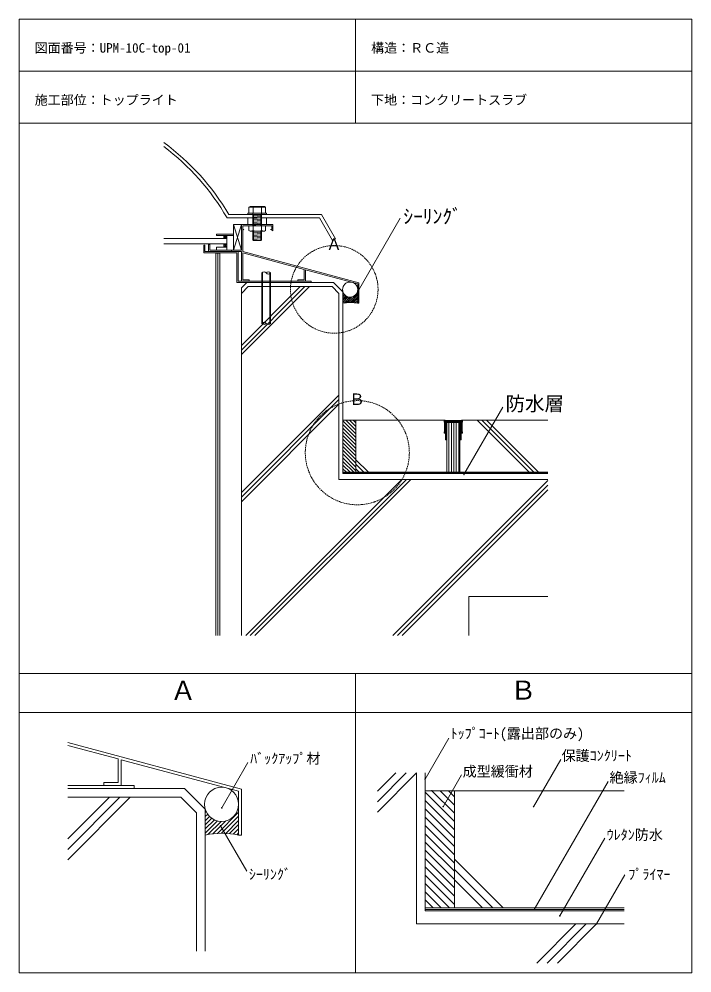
# Model space of a CAD drawing. Units: millimetres, scale not verified. Extents: x -517 to 518, y -673 to 792.
import ezdxf
from ezdxf.enums import TextEntityAlignment as Align

# ---------------------------------------------------------------- set-up
doc = ezdxf.new("R2010")
doc.units = ezdxf.units.MM
doc.header["$PDMODE"] = 32
doc.header["$PDSIZE"] = 0.8
doc.linetypes.add('DASHED2', pattern=[3, 2, -1])
doc.layers.add('0-0', color=7, linetype='Continuous', lineweight=13)
doc.styles.add('ＭＳ ゴシック', font='')
doc.styles.get('ＭＳ ゴシック').set_extended_font_data('MS Gothic')

msp = doc.modelspace()

# ---------------------------------------------------------------- linework, layer by layer
at = {"layer": '0-0'}
for p, q in [((-516.864, 792.357), (-516.864, -673.469)), ((-516.864, 792.357), (517.853, 792.357)), ((0.494, 792.357), (0.494, 632.357)), ((517.853, 792.357), (517.853, -673.469)), ((-516.864, 712.357), (517.853, 712.357)), ((-516.864, 632.357), (517.853, 632.357)), ((-197.018, 486.873), (-54.786, 486.873)), ((-194.152, 491.873), (-51.9, 491.873)), ((-164.985, 486.873), (-164.985, 476.873)), ((-136.385, 486.873), (-136.385, 476.873)), ((-54.786, 486.873), (-34.786, 452.232)), ((-51.9, 491.873), (-30.456, 454.732)), ((-3.978, 359.448), (69.198, 486.192)), ((-186.985, 476.873), (-174.985, 476.873)), ((-174.985, 476.873), (-186.985, 436.997)), ((-174.985, 476.873), (-126.385, 476.873)), ((-174.985, 476.873), (-174.985, 436.997)), ((-172.985, 474.873), (-172.985, 468.873)), ((-172.985, 474.873), (-128.385, 474.873)), ((-128.385, 474.873), (-128.385, 468.873)), ((-126.385, 476.873), (-126.385, 466.873)), ((-197.22, 454.997), (-294.295, 454.997)), ((-186.985, 461.916), (-213.22, 461.916)), ((-213.22, 461.916), (-213.22, 459.916)), ((-200.22, 459.916), (-213.22, 459.916)), ((-202.22, 459.916), (-202.22, 454.997)), ((-202.22, 459.916), (-197.22, 454.997)), ((-202.22, 454.997), (-197.22, 459.916)), ((-186.985, 459.916), (-200.22, 459.916)), ((-197.22, 454.997), (-197.22, 459.916)), ((-197.22, 446.997), (-197.22, 454.997)), ((-186.985, 461.916), (-186.985, 459.916)), ((-186.985, 459.916), (-186.985, 436.997)), ((-172.985, 467.873), (-170.985, 468.873)), ((-170.985, 468.873), (-172.985, 468.873)), ((-172.985, 467.873), (-172.985, 434.997)), ((-130.385, 468.873), (-128.385, 468.873)), ((-126.385, 466.873), (-130.385, 468.873)), ((-34.786, 452.232), (-30.456, 454.732)), ((-197.22, 446.997), (-294.295, 446.997)), ((-232.98, 432.997), (-232.98, 444.997)), ((-230.98, 444.997), (-232.98, 444.997)), ((-230.98, 434.997), (-230.98, 444.997)), ((-223.454, 445.997), (-225.454, 445.997)), ((-225.454, 434.997), (-225.454, 445.997)), ((-223.454, 436.997), (-223.454, 445.997)), ((-202.22, 446.997), (-197.22, 441.997)), ((-197.22, 446.997), (-202.22, 441.997)), ((-202.22, 446.997), (-202.22, 441.997)), ((-197.22, 446.997), (-197.22, 436.997)), ((-181.985, 432.997), (-232.98, 432.997)), ((-179.985, 434.997), (-230.98, 434.997)), ((-225.454, 434.997), (-174.985, 434.997)), ((-174.985, 436.997), (-223.454, 436.997)), ((-189.985, 436.997), (-189.985, 434.997)), ((-181.985, 432.997), (-181.985, 387.463)), ((-179.985, 434.997), (-179.985, 389.463)), ((-174.985, 434.997), (-174.985, 389.463)), ((-172.985, 432.927), (-172.985, 391.463)), ((-76.402, 407.047), (-76.402, 389.463)), ((-67.514, 387.463), (-181.985, 387.463)), ((-179.985, 389.463), (-67.514, 389.463)), ((-164.379, 381.463), (-174.985, 370.857)), ((-174.985, 276.716), (-70.238, 381.463)), ((-174.985, 283.787), (-77.309, 381.463)), ((-174.985, 290.858), (-84.38, 381.463)), ((-162.985, 391.463), (-172.985, 391.463)), ((-164.379, 381.463), (-35.592, 381.463)), ((-88.402, 391.463), (-88.402, 389.463)), ((-78.402, 391.463), (-88.402, 391.463)), ((-88.402, 389.463), (-76.402, 389.463)), ((-67.514, 389.463), (-67.514, 387.463)), ((-35.592, 381.463), (-24.985, 370.857)), ((-174.985, 370.857), (-174.985, -155.021)), ((-24.985, 370.857), (-24.985, 84.979)), ((3.829, 355.55), (5.829, 355.55)), ((-174.985, 64.584), (-24.985, 214.584)), ((-174.985, 57.513), (-24.985, 207.513)), ((-174.985, 50.442), (-24.985, 200.442)), ((167.262, 92.479), (227.02, 195.983)), ((137.006, 175.979), (-18.985, 175.979)), ((165.006, 175.979), (296.153, 175.979)), ((187.732, 175.979), (267.732, 95.979)), ((194.803, 175.979), (274.803, 95.979)), ((201.874, 175.979), (281.874, 95.979)), ((1.015, 115.209), (20.245, 95.979)), ((1.015, 108.138), (13.174, 95.979)), ((-18.985, 95.979), (296.153, 95.979)), ((1.015, 101.067), (6.102, 95.979)), ((-168.316, -155.021), (71.684, 84.979)), ((-161.245, -155.021), (78.755, 84.979)), ((-154.174, -155.021), (85.826, 84.979)), ((-24.985, 84.979), (296.153, 84.979)), ((57.958, -155.021), (296.153, 83.175)), ((65.029, -155.021), (296.153, 76.103)), ((72.1, -155.021), (296.153, 69.032)), ((175.015, -95.021), (296.153, -95.021)), ((175.015, -95.021), (175.015, -155.021)), ((-516.864, -213.469), (517.853, -213.469)), ((0.494, -673.469), (0.494, -213.469)), ((-516.864, -273.469), (517.853, -273.469)), ((-441.858, -319.246), (-174.704, -390.829)), ((107.583, -375.615), (143.891, -312.727)), ((-441.858, -323.904), (-364.223, -344.707)), ((-364.223, -344.707), (-364.223, -380.976)), ((-359.723, -345.912), (-179.204, -394.282)), ((-359.723, -345.912), (-359.723, -385.476)), ((-205.151, -419.881), (-164.973, -350.292)), ((274.301, -418.085), (316.2, -345.513)), ((34.083, -426.22), (94.083, -366.22)), ((34.083, -410.31), (78.173, -366.22)), ((34.083, -394.4), (62.263, -366.22)), ((135.319, -418.085), (163.753, -368.834)), ((275.484, -575.769), (388.953, -379.235)), ((-441.858, -385.476), (-339.726, -385.476)), ((-386.723, -385.476), (-359.723, -385.476)), ((-339.726, -385.476), (-339.726, -389.976)), ((-179.204, -394.282), (-179.204, -461.782)), ((-174.704, -390.829), (-174.704, -461.782)), ((413.598, -393.519), (107.583, -393.519)), ((-441.858, -403.476), (-267.901, -403.476)), ((-441.858, -467.66), (-377.674, -403.476)), ((-441.858, -483.57), (-361.764, -403.476)), ((-441.858, -499.48), (-345.854, -403.476)), ((-267.901, -403.476), (-244.036, -427.341)), ((-244.036, -427.341), (-244.036, -640.177)), ((-206.973, -447.377), (-166.592, -517.319)), ((-179.204, -461.782), (-174.704, -461.782)), ((314.704, -585.879), (383.747, -466.293)), ((152.583, -498.431), (227.67, -573.519)), ((152.583, -514.341), (211.76, -573.519)), ((371.151, -598.269), (414.644, -522.937)), ((152.583, -530.251), (195.85, -573.519)), ((107.583, -573.519), (413.598, -573.519)), ((279.331, -658.269), (339.331, -598.269)), ((295.241, -658.269), (355.241, -598.269)), ((311.151, -658.269), (371.151, -598.269)), ((-516.864, -673.469), (517.853, -673.469))]:
    msp.add_line(p, q, dxfattribs=at)
at = {"layer": '0-0', "color": 1}
for p, q in [((-161.735, 504.353), (-163.445, 503.366)), ((-137.926, 503.366), (-163.445, 503.366)), ((-163.445, 503.366), (-163.445, 493.953)), ((-157.065, 503.366), (-161.735, 504.353)), ((-139.635, 504.353), (-161.735, 504.353)), ((-157.065, 503.366), (-157.065, 493.953)), ((-139.635, 504.353), (-144.306, 503.366)), ((-144.306, 493.953), (-144.306, 503.366)), ((-137.926, 503.366), (-139.635, 504.353)), ((-137.926, 493.953), (-137.926, 503.366)), ((-164.985, 493.953), (-164.985, 491.873)), ((-164.985, 493.953), (-136.385, 493.953)), ((-136.385, 491.873), (-164.985, 491.873)), ((-163.445, 493.953), (-137.926, 493.953)), ((-157.51, 491.873), (-157.51, 493.953)), ((-157.185, 491.873), (-157.185, 474.873)), ((-157.185, 489.865), (-144.185, 491.003)), ((-157.185, 487.858), (-144.185, 488.995)), ((-157.185, 485.85), (-144.185, 486.988)), ((-157.185, 483.843), (-144.185, 484.98)), ((-156.145, 491.873), (-156.145, 474.873)), ((-145.225, 491.873), (-145.225, 474.873)), ((-144.185, 474.873), (-144.185, 491.873)), ((-143.86, 491.873), (-143.86, 493.953)), ((-136.385, 493.953), (-136.385, 491.873)), ((-137.926, 474.873), (-163.445, 474.873)), ((-163.445, 474.873), (-163.445, 467.306)), ((-157.185, 481.835), (-144.185, 482.972)), ((-157.185, 479.827), (-144.185, 480.965)), ((-157.185, 477.82), (-144.185, 478.957)), ((-157.185, 475.812), (-144.185, 476.949)), ((-157.065, 474.873), (-157.065, 467.306)), ((-144.969, 474.873), (-144.185, 474.942)), ((-144.306, 467.306), (-144.306, 474.873)), ((-137.926, 467.306), (-137.926, 474.873)), ((-163.445, 467.306), (-161.735, 466.319)), ((-161.735, 466.319), (-157.065, 467.306)), ((-161.735, 466.319), (-139.635, 466.319)), ((-157.185, 465.774), (-150.936, 466.321)), ((-157.185, 466.319), (-157.185, 453.272)), ((-157.185, 463.766), (-144.185, 464.904)), ((-157.185, 461.759), (-144.185, 462.896)), ((-157.185, 459.751), (-144.185, 460.888)), ((-157.185, 457.743), (-144.185, 458.881)), ((-157.185, 455.736), (-144.185, 456.873)), ((-157.185, 453.728), (-144.185, 454.865)), ((-156.145, 466.319), (-156.145, 452.232)), ((-145.225, 466.319), (-145.225, 452.232)), ((-144.306, 467.306), (-139.635, 466.319)), ((-144.185, 457.387), (-144.185, 457.405)), ((-139.635, 466.319), (-137.926, 467.306)), ((-156.145, 452.232), (-157.185, 453.272)), ((-156.145, 452.232), (-145.225, 452.232)), ((-151.336, 452.232), (-144.64, 452.818)), ((-143.306, 402.335), (-143.306, 324.761)), ((-142.266, 403.375), (-142.266, 325.872)), ((-131.346, 401.224), (-131.346, 323.721)), ((-130.306, 324.761), (-130.306, 402.335))]:
    msp.add_line(p, q, dxfattribs=at)
at = {"layer": '0-0', "color": 2}
for p, q in [((-208.045, 432.504), (-214.295, 432.504)), ((-214.295, 432.504), (-214.295, -155.021)), ((-211.17, 432.504), (-211.17, -155.021)), ((-208.045, 432.504), (-208.045, -155.021)), ((-18.985, 371.108), (-18.375, 371.719)), ((-18.985, 368.28), (-17.34, 369.925)), ((-18.985, 365.452), (-16.049, 368.388)), ((-18.985, 362.623), (-14.513, 367.095)), ((-10.697, 356.769), (3.829, 371.295)), ((-7.774, 356.864), (3.829, 368.467)), ((3.475, 373.77), (3.829, 374.124)), ((-18.985, 359.795), (-12.721, 366.059)), ((-18.985, 356.966), (-10.631, 365.321)), ((-17.18, 355.943), (-8.144, 364.979)), ((-13.813, 356.482), (-4.967, 365.328)), ((-5.01, 356.8), (3.829, 365.638)), ((-2.382, 356.599), (3.829, 362.81)), ((0.124, 356.277), (3.829, 359.981)), ((2.518, 355.843), (3.829, 357.153)), ((-179.999, -420.786), (-179.204, -419.991)), ((-230.536, -426.775), (-229.163, -425.402)), ((-230.536, -433.139), (-226.834, -429.437)), ((-230.536, -439.503), (-223.929, -432.896)), ((-230.536, -445.867), (-220.473, -435.804)), ((-230.536, -452.231), (-216.441, -438.135)), ((-211.887, -459.038), (-179.204, -426.355)), ((-205.31, -458.825), (-179.204, -432.719)), ((-199.09, -458.969), (-179.204, -439.083)), ((-230.536, -458.595), (-211.739, -439.798)), ((-226.474, -460.897), (-206.143, -440.566)), ((-218.898, -459.685), (-198.995, -439.782)), ((-193.178, -459.42), (-179.204, -445.447)), ((-187.539, -460.146), (-179.204, -451.811)), ((-182.152, -461.123), (-179.204, -458.175))]:
    msp.add_line(p, q, dxfattribs=at)
at = {"layer": '0-0', "color": 4}
for p, q in [((-166.864, 387.463), (-174.985, 379.342)), ((-166.864, 387.463), (-33.107, 387.463)), ((-33.107, 387.463), (-18.985, 373.342)), ((-174.985, 370.857), (-174.985, 379.342)), ((-18.985, 373.342), (-18.985, 93.979)), ((-18.985, 93.979), (296.153, 93.979)), ((107.583, -366.22), (107.583, -578.019)), ((-441.858, -389.976), (-262.309, -389.976)), ((-262.309, -389.976), (-230.536, -421.749)), ((-230.536, -421.749), (-230.536, -640.177)), ((107.583, -578.019), (413.598, -578.019))]:
    msp.add_line(p, q, dxfattribs=at)
at = {"layer": '0-0', "color": 5}
for p, q in [((-18.985, 175.979), (1.015, 175.979)), ((-14.391, 175.979), (1.015, 160.573)), ((-8.734, 175.979), (1.015, 166.23)), ((-3.077, 175.979), (1.015, 171.887)), ((1.015, 175.979), (1.015, 95.979)), ((137.006, 175.979), (138.006, 175.979)), ((137.006, 172.979), (137.006, 175.979)), ((138.006, 175.979), (138.506, 175.479)), ((163.506, 175.479), (164.006, 175.979)), ((164.006, 175.979), (165.006, 175.979)), ((165.006, 175.979), (165.006, 172.979)), ((-18.985, 174.916), (1.015, 154.916)), ((-18.985, 169.26), (1.015, 149.26)), ((-18.985, 163.603), (1.015, 143.603)), ((137.506, 172.979), (137.006, 172.979)), ((137.506, 157.979), (137.506, 172.979)), ((138.506, 175.479), (151.006, 175.479)), ((138.506, 174.479), (138.506, 172.479)), ((163.506, 174.479), (138.506, 174.479)), ((138.506, 174.479), (138.506, 155.979)), ((163.506, 174.479), (138.506, 174.479)), ((138.506, 172.479), (139.006, 172.479)), ((139.006, 172.479), (139.006, 145.979)), ((140.006, 173.979), (162.006, 173.979)), ((140.006, 172.979), (140.006, 173.979)), ((142.006, 172.979), (140.006, 172.979)), ((140.006, 172.479), (142.006, 172.479)), ((140.006, 160.979), (140.006, 172.479)), ((141.006, 172.479), (161.006, 172.479)), ((141.006, 95.979), (141.006, 172.479)), ((142.006, 172.479), (142.006, 172.979)), ((144.22, 95.979), (144.22, 172.479)), ((147.97, 95.979), (147.97, 172.479)), ((151.006, 175.479), (163.506, 175.479)), ((151.72, 95.979), (151.72, 172.479)), ((155.47, 95.979), (155.47, 172.479)), ((159.22, 95.979), (159.22, 172.479)), ((160.006, 172.979), (160.006, 172.479)), ((162.006, 172.979), (160.006, 172.979)), ((160.006, 172.479), (162.006, 172.479)), ((161.006, 172.479), (161.006, 95.979)), ((162.006, 173.979), (162.006, 172.979)), ((162.006, 172.479), (162.006, 160.979)), ((163.006, 172.479), (163.506, 172.479)), ((163.006, 145.979), (163.006, 172.479)), ((163.506, 172.479), (163.506, 174.479)), ((163.506, 155.979), (163.506, 174.479)), ((164.506, 172.979), (164.506, 157.979)), ((165.006, 172.979), (164.506, 172.979)), ((-18.985, 157.946), (1.015, 137.946)), ((-18.985, 152.289), (1.015, 132.289)), ((-18.985, 146.632), (1.015, 126.632)), ((137.006, 157.979), (137.506, 157.979)), ((137.006, 155.979), (137.006, 157.979)), ((138.506, 155.979), (137.006, 155.979)), ((140.506, 160.979), (140.006, 160.979)), ((140.006, 159.979), (140.506, 160.979)), ((140.006, 146.979), (140.006, 159.979)), ((140.506, 146.979), (140.006, 146.979)), ((140.006, 145.979), (140.506, 146.979)), ((161.506, 160.979), (162.006, 159.979)), ((162.006, 160.979), (161.506, 160.979)), ((161.506, 146.979), (162.006, 145.979)), ((162.006, 146.979), (161.506, 146.979)), ((162.006, 159.979), (162.006, 146.979)), ((165.006, 155.979), (163.506, 155.979)), ((164.506, 157.979), (165.006, 157.979)), ((165.006, 157.979), (165.006, 155.979)), ((-18.985, 140.975), (1.015, 120.975)), ((-18.985, 135.318), (1.015, 115.318)), ((139.006, 145.979), (140.006, 145.979)), ((162.006, 145.979), (163.006, 145.979)), ((-18.985, 129.662), (1.015, 109.662)), ((-18.985, 124.005), (1.015, 104.005)), ((-18.985, 118.348), (1.015, 98.348)), ((-18.985, 112.691), (-2.273, 95.979)), ((-18.985, 107.034), (-7.93, 95.979)), ((-18.985, 101.377), (-13.587, 95.979)), ((-18.985, 94.979), (296.153, 94.979)), ((107.583, -393.519), (152.583, -393.519)), ((117.92, -393.519), (152.583, -428.182)), ((130.648, -393.519), (152.583, -415.454)), ((143.376, -393.519), (152.583, -402.726)), ((152.583, -393.519), (152.583, -573.519)), ((107.583, -395.91), (152.583, -440.91)), ((107.583, -408.638), (152.583, -453.638)), ((107.583, -421.366), (152.583, -466.366)), ((107.583, -434.093), (152.583, -479.093)), ((107.583, -446.821), (152.583, -491.821)), ((107.583, -459.549), (152.583, -504.549)), ((107.583, -472.277), (152.583, -517.277)), ((107.583, -485.005), (152.583, -530.005)), ((107.583, -497.733), (152.583, -542.733)), ((107.583, -510.461), (152.583, -555.461)), ((107.583, -523.189), (152.583, -568.189)), ((107.583, -535.917), (145.185, -573.519)), ((107.583, -548.645), (132.457, -573.519)), ((107.583, -561.373), (119.729, -573.519)), ((107.583, -575.769), (413.598, -575.769))]:
    msp.add_line(p, q, dxfattribs=at)
at = {"layer": '0-0'}
for points in [[(-186.985, 436.997), (-186.985, 476.873), (-174.985, 436.997)], [(-197.22, 441.997), (-213.22, 441.997), (-213.22, 436.997)], [(-172.985, 434.997), (5.829, 387.084), (5.829, 355.55)], [(-172.985, 432.927), (-78.402, 407.583), (-78.402, 391.463)], [(-76.402, 407.047), (3.829, 385.55), (3.829, 355.55)], [(-162.985, 391.463), (-162.985, 389.463), (-174.985, 389.463)], [(413.598, -598.269), (94.083, -598.269), (94.083, -366.22)], [(-364.223, -380.976), (-386.723, -380.976), (-386.723, -385.476)]]:
    msp.add_lwpolyline(points, dxfattribs=at)
at = {"layer": '0-0', "color": 1}
msp.add_lwpolyline([(-145.225, 452.232), (-144.185, 453.272), (-144.185, 466.319)], dxfattribs=at)
at = {"layer": '0-0', "color": 1, "linetype": 'DASHED2'}
for centre, radius in [((-32.2, 376.974), 67.35), ((3.299, 125.979), 80)]:
    msp.add_circle(centre, radius, dxfattribs=at)
at = {"layer": '0-0'}
for centre, radius in [((-7.813, 376.616), 11.642), ((-205.399, -414.382), 26.195)]:
    msp.add_circle(centre, radius, dxfattribs=at)
for radius, start, end in [(372.41, 30.58097, 53.70063), (367.41, 30.13707, 53.12575)]:
    msp.add_arc((-514.764, 302.408), radius, start, end, dxfattribs=at)
at = {"layer": '0-0', "color": 1}
for centre, radius, start, end in [((-150.685, 483.24), 21.113, 72.41205, 107.58795), ((-150.685, 487.432), 21.113, 252.41205, 287.58795), ((-140.056, 400.335), 3.816, 31.6075, 148.3925), ((-133.556, 400.335), 3.816, 31.6075, 148.3925), ((-133.556, 404.335), 3.816, 211.6075, 328.3925), ((-140.056, 322.761), 3.816, 31.6075, 148.3925), ((-140.056, 326.761), 3.816, 211.6075, 328.3925), ((-133.556, 326.761), 3.816, 211.6075, 328.3925)]:
    msp.add_arc(centre, radius, start, end, dxfattribs=at)
at = {"layer": '0-0', "color": 2}
for centre, major_axis in [((-7.578, 338.394), (30.784, 0)), ((-204.87, -500.382), (69.264, 0))]:
    msp.add_ellipse(centre, major_axis=major_axis, ratio=0.6, start_param=1.19119268, end_param=1.95039998, dxfattribs=at)
at = {"layer": '0-0'}
for p in [(-3.978, 359.448), (167.262, 92.479), (107.583, -375.615), (117.92, -393.519), (-205.151, -419.881), (135.319, -418.085), (274.301, -418.085), (-206.973, -447.377), (275.484, -575.769), (314.704, -585.879), (371.151, -598.269)]:
    msp.add_point(p, dxfattribs=at)

# ---------------------------------------------------------------- texts
at = {"layer": '0-0', "style": 'ＭＳ ゴシック'}
for s, height, p in [('図面番号：UPM-10C-top-01', 14.66, (-492.864, 736.357)), ('構造：ＲＣ造', 14.66, (24.494, 736.357)), ('施工部位：トップライト', 14.66, (-492.864, 656.357)), ('下地：コンクリートスラブ', 14.66, (24.494, 656.357)), ('ｼｰﾘﾝｸﾞ', 21.99, (74.079, 471.585)), ('Ａ', 17.6, (-44.492, 432.286)), ('Ｂ', 17.6, (-9.096, 194.058)), ('防水層', 21.99, (231.21, 183.696)), ('Ａ', 29.33, (-284.515, -262.702)), ('Ｂ', 29.33, (238.441, -262.355)), ('ﾄｯﾌﾟｺｰﾄ(露出部のみ)', 15.85, (146.765, -318.054)), ('ﾊﾞｯｸｱｯﾌﾟ材', 15.85, (-161.502, -356.59)), ('保護ｺﾝｸﾘｰﾄ', 15.85, (317.37, -352.248)), ('成型緩衝材', 15.85, (165.206, -376.436)), ('絶縁ﾌｨﾙﾑ', 15.85, (391.203, -385.852)), ('ｳﾚﾀﾝ防水', 15.85, (386.702, -473.727)), ('ｼｰﾘﾝｸﾞ', 15.85, (-163.548, -534.555)), ('ﾌﾟﾗｲﾏｰ', 15.85, (420.008, -534.586))]:
    msp.add_text(s, height=height, dxfattribs=at).set_placement(p, align=Align.BOTTOM_LEFT)

doc.saveas('drawing.dxf')
